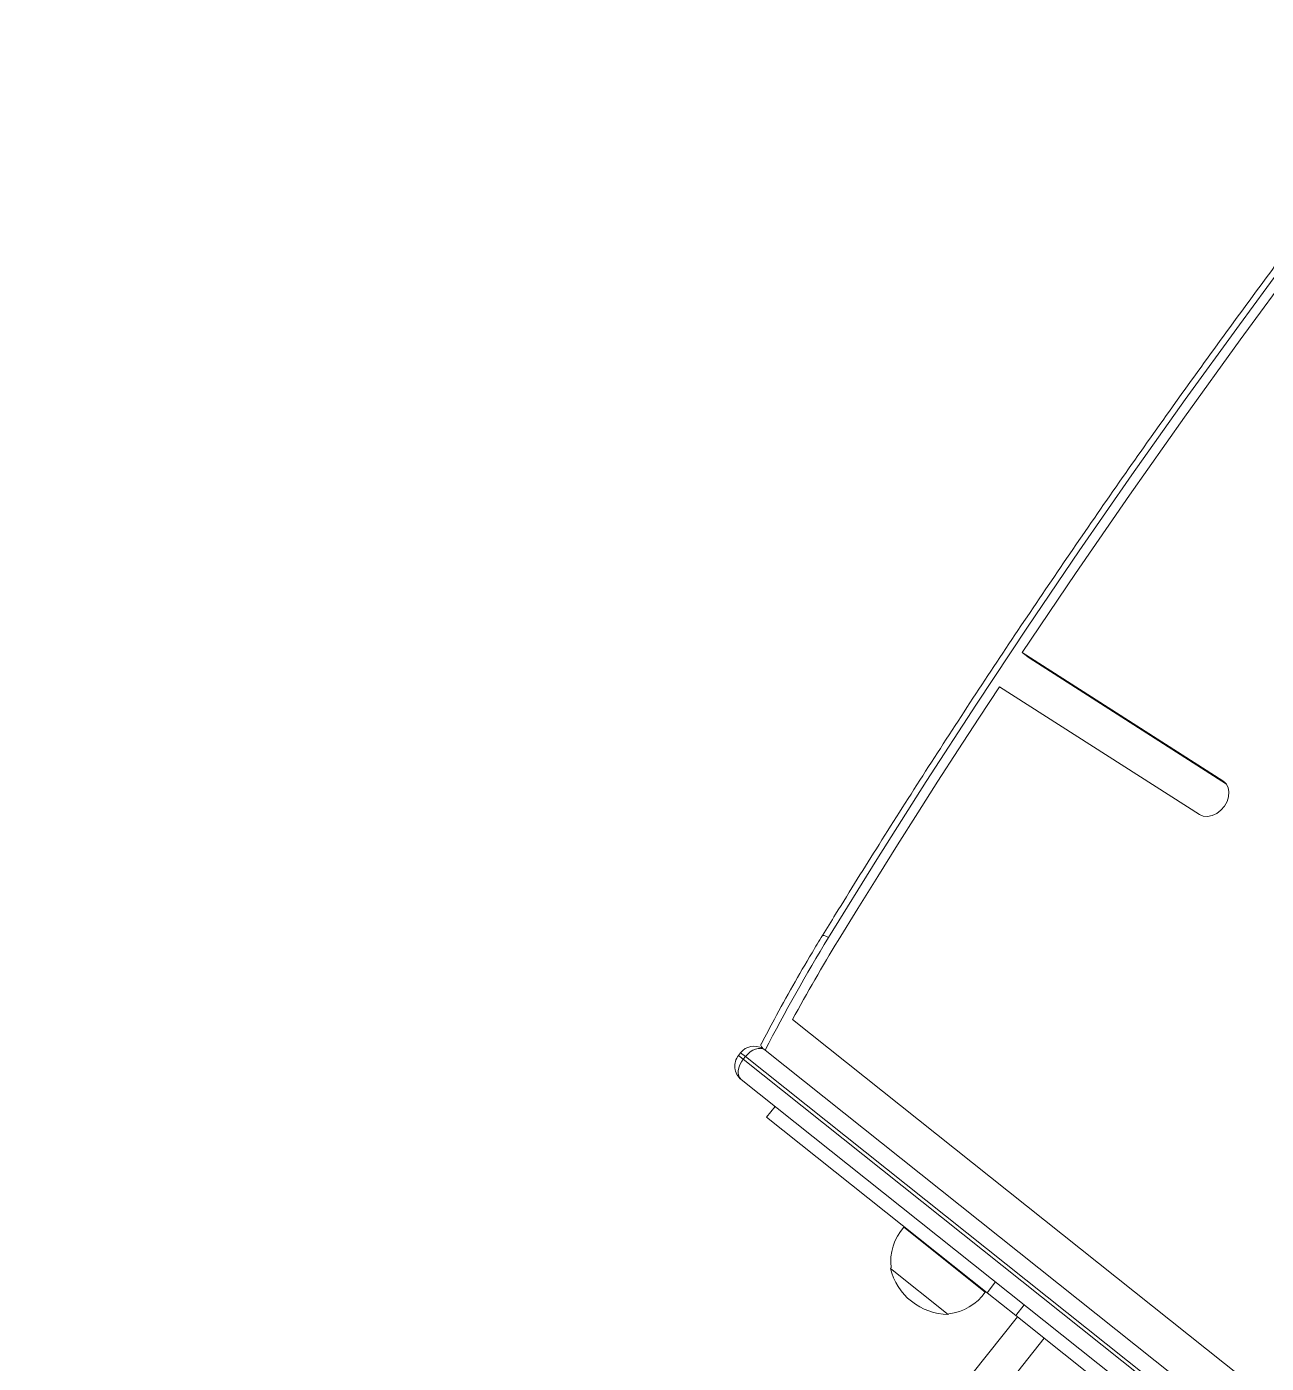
# Model space of a CAD drawing. Header units: millimetres. Extents: x -229914 to 856942, y -268655 to 87212.
# Drawn here: x -139812 to -139450.6, y 25909.9 to 26299.7 of the extents above; entities that cross this region are included whole.
import ezdxf

# ---------------------------------------------------------------- set-up
doc = ezdxf.new("R2010")
doc.units = ezdxf.units.MM

# ---------------------------------------------------------------- blocks, each defined once
blk = doc.blocks.new('Т912NEW')
at = {"color": 7, "linetype": 'Continuous', "lineweight": 15}
for p, q in [((-3037.74, 2675.78), (-3106.86, 2668.61)), ((-3036.38, 2675.65), (-3104.29, 2668.61)), ((-3104.29, 2668.61), (-3106.86, 2668.61)), ((-3037.01, 2663.82), (-3105.82, 2656.68)), ((-3092.55, 2543.17), (-2601.02, 2543.17)), ((-3093.22, 2531.17), (-3094.1, 2531.17)), ((-3093.22, 2531.17), (-2589.25, 2531.17)), ((-3098.37, 2526.17), (-3098.37, 2525.17)), ((-2592.47, 2526.17), (-3096.58, 2526.17)), ((-3096.58, 2525.17), (-3096.58, 2526.17)), ((-3096.58, 2525.17), (-2592.47, 2525.17)), ((-2589.25, 2520.17), (-3093.37, 2520.17)), ((-3080.74, 2520.17), (-3080.74, 2516.17)), ((-2998.57, 2520.17), (-2998.57, 2516.17)), ((-2987.9, 2520.17), (-2987.9, 2516.17)), ((-2998.57, 2516.17), (-3080.74, 2516.17)), ((-3029.44, 2515.97), (-2999.07, 2515.97)), ((-3029.42, 2516.17), (-3029.42, 2515.97)), ((-2999.08, 2515.97), (-2999.08, 2516.17)), ((-2987.9, 2516.17), (-2998.57, 2516.17)), ((-2859.07, 2516.17), (-2987.9, 2516.17)), ((-2987.25, 1981.37), (-2987.25, 2516.17)), ((-3025, 2504.4), (-3025, 2504.17)), ((-3025, 2504.17), (-3003.5, 2504.17)), ((-3003.5, 2504.17), (-3003.51, 2504.4))]:
    blk.add_line(p, q, dxfattribs=at)
at = {"color": 8, "linetype": 'Continuous', "lineweight": 15}
for p, q in [((-3037.01, 2675.78), (-3037.74, 2675.78)), ((-3096.58, 2526.17), (-3098.37, 2526.17)), ((-3098.37, 2525.17), (-3096.58, 2525.17)), ((-2977.25, 2516.17), (-2977.25, 1988.44))]:
    blk.add_line(p, q, dxfattribs=at)
at = {"color": 7, "linetype": 'Continuous', "lineweight": 15, "flags": 128}
for points in [[(-3119.17, 2890.69), (-3119.01, 2863.71), (-3118.57, 2836.74), (-3117.87, 2809.79), (-3116.89, 2782.84), (-3115.64, 2755.92), (-3114.11, 2729.02), (-3112.31, 2702.14), (-3110.24, 2675.31), (-3107.9, 2648.51), (-3105.29, 2621.75), (-3102.4, 2595.04), (-3099.25, 2568.38)], [(-3116.37, 2890.69), (-3116.21, 2862.88), (-3115.74, 2835.07), (-3114.99, 2807.26), (-3113.95, 2779.48), (-3112.61, 2751.72), (-3110.98, 2723.98), (-3109.07, 2696.28), (-3106.86, 2668.61)], [(-3037.01, 2663.82), (-3035.84, 2664.14), (-3034.77, 2664.86), (-3033.88, 2665.9), (-3033.23, 2667.22), (-3032.86, 2668.71), (-3032.8, 2670.27), (-3033.05, 2671.8), (-3033.59, 2673.2), (-3034.4, 2674.36), (-3035.4, 2675.21), (-3036.54, 2675.7), (-3037.74, 2675.78)], [(-3105.82, 2656.68), (-3104.81, 2645.75), (-3103.77, 2634.83), (-3102.67, 2623.92), (-3101.53, 2613.02), (-3100.35, 2602.13), (-3099.12, 2591.24), (-3097.85, 2580.36), (-3096.53, 2569.49)], [(-3096.58, 2525.17), (-3096.52, 2524.19), (-3096.34, 2523.25), (-3096.04, 2522.39), (-3095.64, 2521.63), (-3095.16, 2521.01), (-3094.6, 2520.55), (-3094, 2520.26), (-3093.37, 2520.17)]]:
    blk.add_lwpolyline(points, dxfattribs=at)
at = {"color": 8, "linetype": 'Continuous', "lineweight": 15, "flags": 128}
blk.add_lwpolyline([(-3093.95, 2531.08), (-3094, 2531.07), (-3094.6, 2530.78), (-3095.16, 2530.32), (-3095.64, 2529.7), (-3096.04, 2528.94), (-3096.34, 2528.08), (-3096.52, 2527.14), (-3096.58, 2526.17)], dxfattribs=at)
at = {"color": 7, "linetype": 'Continuous', "lineweight": 15}
for centre, radius, start, end in [((-2608.17, 2629.77), 492.06, 187.0359, 190.1367), ((-2603.01, 2629.6), 500, 187.0335, 191.3545), ((-3093.37, 2526.17), 5, 98.7671, 180), ((-3093.37, 2525.17), 5, 180, 270), ((-3014.25, 2515.17), 15.21, 176.9847, 225.0442), ((-3014.25, 2515.17), 15.21, 314.9558, 3.0153), ((-3014.25, 2517.97), 17.5, 232.1, 270), ((-3014.25, 2517.97), 17.5, 270, 307.9)]:
    blk.add_arc(centre, radius, start, end, dxfattribs=at)
at = {"color": 8, "linetype": 'Continuous', "lineweight": 15}
blk.add_arc((-3099.27, 2565.65), 2.73, 89.5057, 129.1175, dxfattribs=at)
at = {"color": 7, "linetype": 'Continuous', "lineweight": 15}
for points, knots in [([(-3120.95, 2890.68), (-3120.94, 2886.22), (-3120.91, 2873.29), (-3120.68, 2851.9), (-3120.17, 2826.5), (-3119.41, 2801.11), (-3118.41, 2775.73), (-3117.18, 2750.37), (-3115.7, 2725.04), (-3113.98, 2699.73), (-3112.02, 2674.45), (-3109.81, 2649.2), (-3107.37, 2623.99), (-3104.73, 2599.27), (-3102.56, 2580.53), (-3101.29, 2570.19), (-3101, 2567.77)], [0, 0, 0, 0, 0.041257, 0.119604, 0.197952, 0.276298, 0.354646, 0.432993, 0.511341, 0.589688, 0.668036, 0.746383, 0.824731, 0.903078, 0.977302, 1, 1, 1, 1]), ([(-3101, 2567.77), (-3100.75, 2565.82), (-3100.03, 2560.18), (-3098.66, 2550.89), (-3097, 2540.96), (-3095.79, 2534.75), (-3095.29, 2532.16)], [0, 0, 0, 0, 0.162835, 0.471363, 0.779905, 1, 1, 1, 1]), ([(-3094.1, 2531.17), (-3094.37, 2531.22), (-3094.98, 2531.34), (-3095.32, 2531.77), (-3095.3, 2532.15), (-3095.3, 2532.16)], [0, 0, 0, 0, 0.443428, 0.985559, 1, 1, 1, 1])]:
    blk.add_open_spline(points, degree=3, knots=knots, dxfattribs=at)

msp = doc.modelspace()

# ---------------------------------------------------------------- block references
at = {"rotation": 321.4676820499667}
msp.add_blockref('Т912NEW', (-138753.82306, 22094.20638), dxfattribs=at)

doc.saveas('drawing.dxf')
